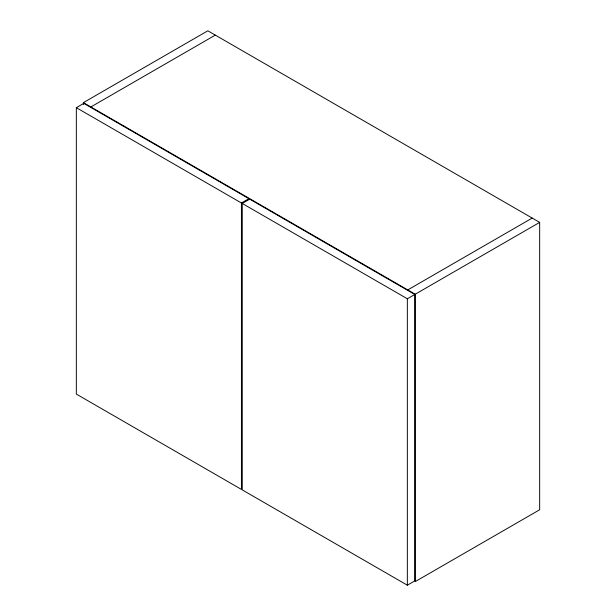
<?xml version="1.0" encoding="UTF-8"?>
<svg xmlns="http://www.w3.org/2000/svg" width="616" height="616" viewBox="0 0 616 616"><rect width="100%" height="100%" fill="white"/><g stroke="black" fill="none" stroke-linecap="round" stroke-linejoin="round"><path stroke-width="0.92" d="M83.391 102.641L207.831 30.8L539.662 222.384L539.662 509.763L415.223 581.604L415.223 294.225L83.391 102.641L83.391 104.566M76.338 107.677L83.807 103.365L248.895 198.675L241.426 202.987L76.338 107.677L76.338 394.094L241.426 489.404L241.426 202.987M90.852 106.953L215.292 35.112M242.257 203.465L249.719 199.153L414.807 294.471L414.807 580.888L407.345 585.2L242.257 489.889L242.257 203.465L407.345 298.775L414.807 294.471M407.761 289.92L532.193 218.072M415.223 294.225L539.662 222.384M407.345 298.775L407.345 585.2"/></g></svg>
